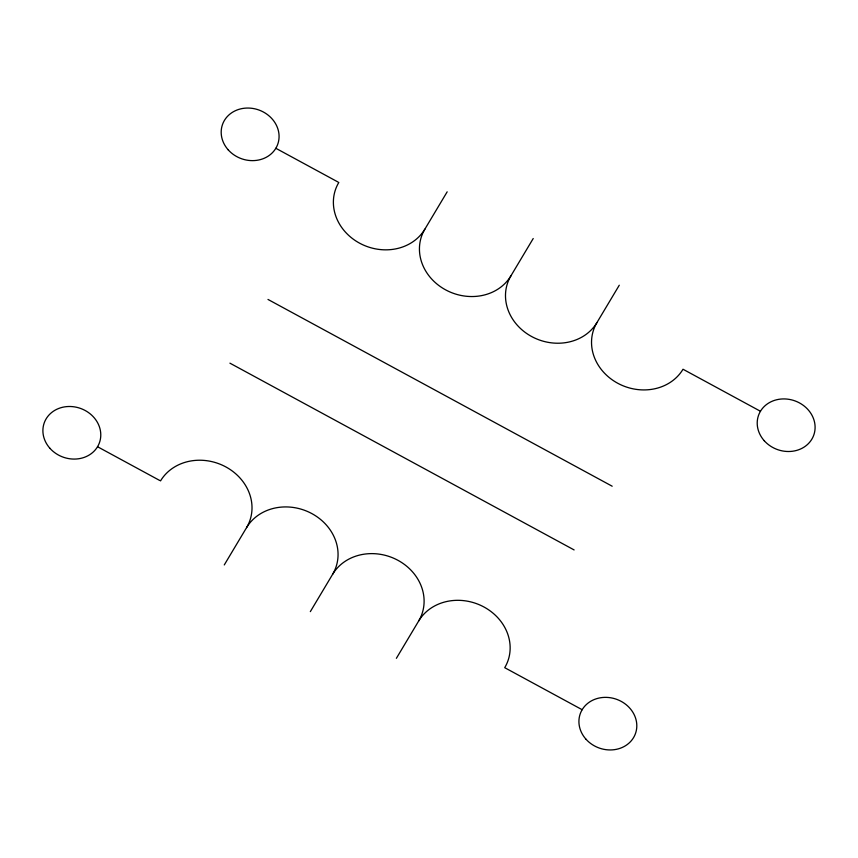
<?xml version="1.0" encoding="UTF-8"?>
<svg xmlns="http://www.w3.org/2000/svg" width="858" height="858" viewBox="0 0 858 858"><rect width="100%" height="100%" fill="white"/><g stroke="black" fill="none" stroke-linecap="round" stroke-linejoin="round"><path stroke-width="1.29" d="M224.27 564.939L246.578 527.606A49.099 43.318 20 0 1 311.904 513.62A49.099 43.318 20 0 1 332.625 574.302L310.328 611.636M338.813 182.464A49.099 43.318 20 0 0 359.545 243.146A49.099 43.318 20 0 0 424.871 229.161L447.168 191.827M424.871 229.161A49.099 43.318 20 0 0 445.592 289.843A49.099 43.318 20 0 0 510.918 275.858L533.215 238.524M396.375 658.322L418.672 620.999A49.099 43.318 20 0 1 483.998 607.014A49.099 43.318 20 0 1 504.719 667.685L582.164 709.716M510.918 275.858A49.099 43.318 20 0 0 531.638 336.529A49.099 43.318 20 0 0 596.964 322.544L619.272 285.221M275.836 148.284L338.106 182.078M760.456 411.261L683.011 369.24A49.099 43.318 20 0 1 617.685 383.226A49.099 43.318 20 0 1 596.964 322.544M267.986 299.442L612.183 486.218M229.923 363.159L574.12 549.935M97.544 446.739L159.813 480.523M332.625 574.302A49.099 43.318 20 0 1 397.951 560.317A49.099 43.318 20 0 1 418.672 620.999M160.532 480.909A49.099 43.318 20 0 1 225.858 466.924A49.099 43.318 20 0 1 246.578 527.606M764.242 440.733A29.333 25.869 20 0 0 813.491 435.843A29.333 25.869 20 0 0 780.748 399.067A29.333 25.869 20 0 0 764.242 440.733M228.217 149.86A29.333 25.869 20 0 0 277.466 144.97A29.333 25.869 20 0 0 244.712 108.194A29.333 25.869 20 0 0 228.217 149.86M49.925 448.305A29.333 25.869 20 0 0 99.174 443.414A29.333 25.869 20 0 0 66.431 406.638A29.333 25.869 20 0 0 49.925 448.305M585.95 739.178A29.333 25.869 20 0 0 635.199 734.287A29.333 25.869 20 0 0 602.455 697.511A29.333 25.869 20 0 0 585.95 739.178"/></g></svg>
